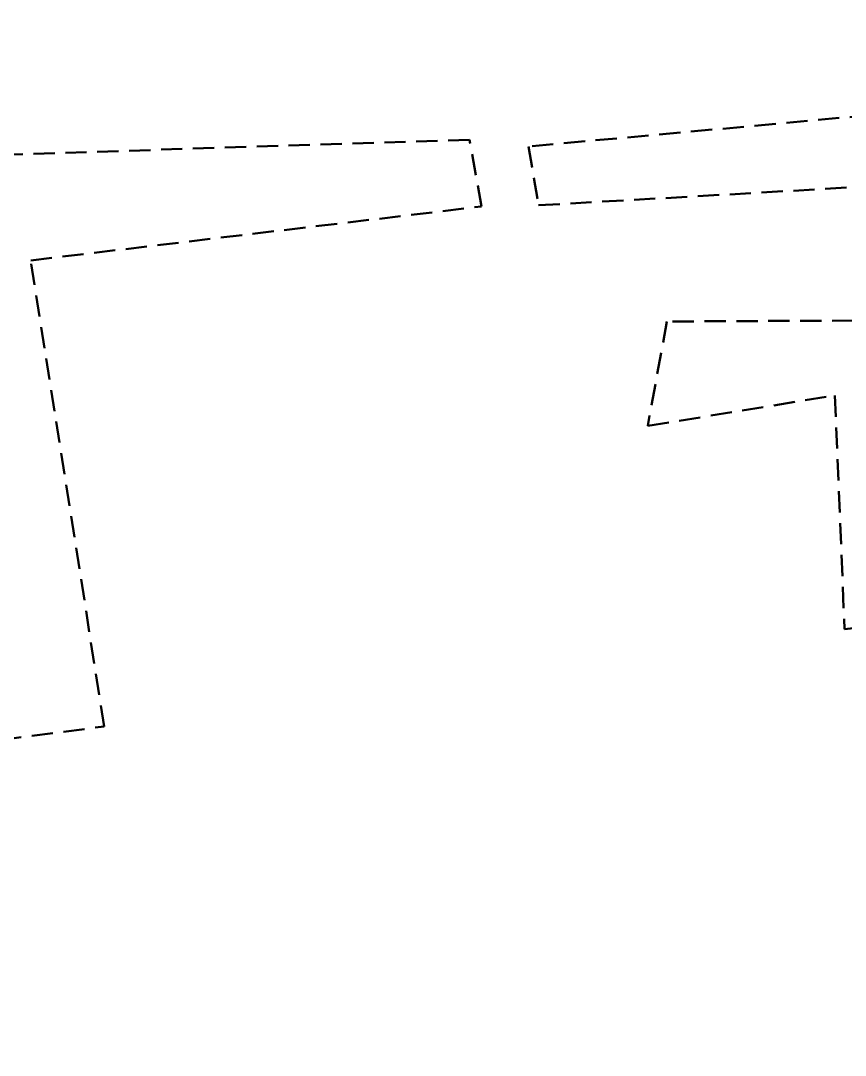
# Model space of a CAD drawing. Header units: metres. Extents: x 7523184 to 829536834, y 5784888 to 575610303.
# Drawn here: x 7526629 to 7527121, y 5786740 to 5787357 of the extents above; entities that cross this region are included whole.
import ezdxf

# ---------------------------------------------------------------- set-up
doc = ezdxf.new("R2010")
doc.units = ezdxf.units.M
doc.header["$MEASUREMENT"] = 0
doc.linetypes.add('DASHED', pattern=[19.05, 12.7, -6.35])
doc.layers.get('0').update_dxf_attribs({"lineweight": 18})
doc.layers.add('!trafo', color=6, linetype='DASHED', lineweight=50)
picture_1 = doc.add_image_def('image1.png', size_in_pixel=(5547, 3763))

msp = doc.modelspace()

# ---------------------------------------------------------------- linework, layer by layer
at = {"layer": '!trafo'}
for points in [[(7527174.64221, 5787304.50317), (7526932.20654, 5787282.29736), (7526938.18114, 5787247.18112), (7527255.76429, 5787265.38601)], [(7527278.54217, 5787179.06984), (7527014.79832, 5787177.87101), (7527003.40938, 5787115.53155), (7527115.12454, 5787133.71848), (7527120.83378, 5786994.17487), (7527149.10313, 5786997.55031)]]:
    msp.add_lwpolyline(points, dxfattribs=at)
msp.add_lwpolyline([(7525815.72212, 5787043.95594), (7525887.16114, 5787046.90188), (7525883.11061, 5787090.10756), (7525970.19706, 5787068.50472), (7526299.95499, 5787117.0724), (7526326.53166, 5787111.71586), (7526323.27242, 5787089.79732), (7526251.90683, 5787066.88781), (7526257.2165, 5787042.29537), (7526328.46362, 5787043.19852), (7526339.5393, 5786972.52516), (7526369.07443, 5786978.59041), (7526366.96478, 5787113.60817), (7526585.20291, 5787115.08584), (7526616.93208, 5786928.08626), (7526679.04025, 5786936.18732), (7526635.15948, 5787214.32389), (7526904.13272, 5787246.47671), (7526896.99152, 5787286.3443), (7526563.959, 5787275.57972), (7526563.70584, 5787166.21336), (7525958.82631, 5787130.43366), (7525802.20572, 5787171.61407)], close=True, dxfattribs=at)

# ---------------------------------------------------------------- pictures from other files: only their frames are drawn
image = msp.add_image(picture_1, insert=(7523184.3053, 5784887.6493), size_in_units=(6912.7579, 4689.50928))
image.dxf.flags = 7

doc.saveas('drawing.dxf')
